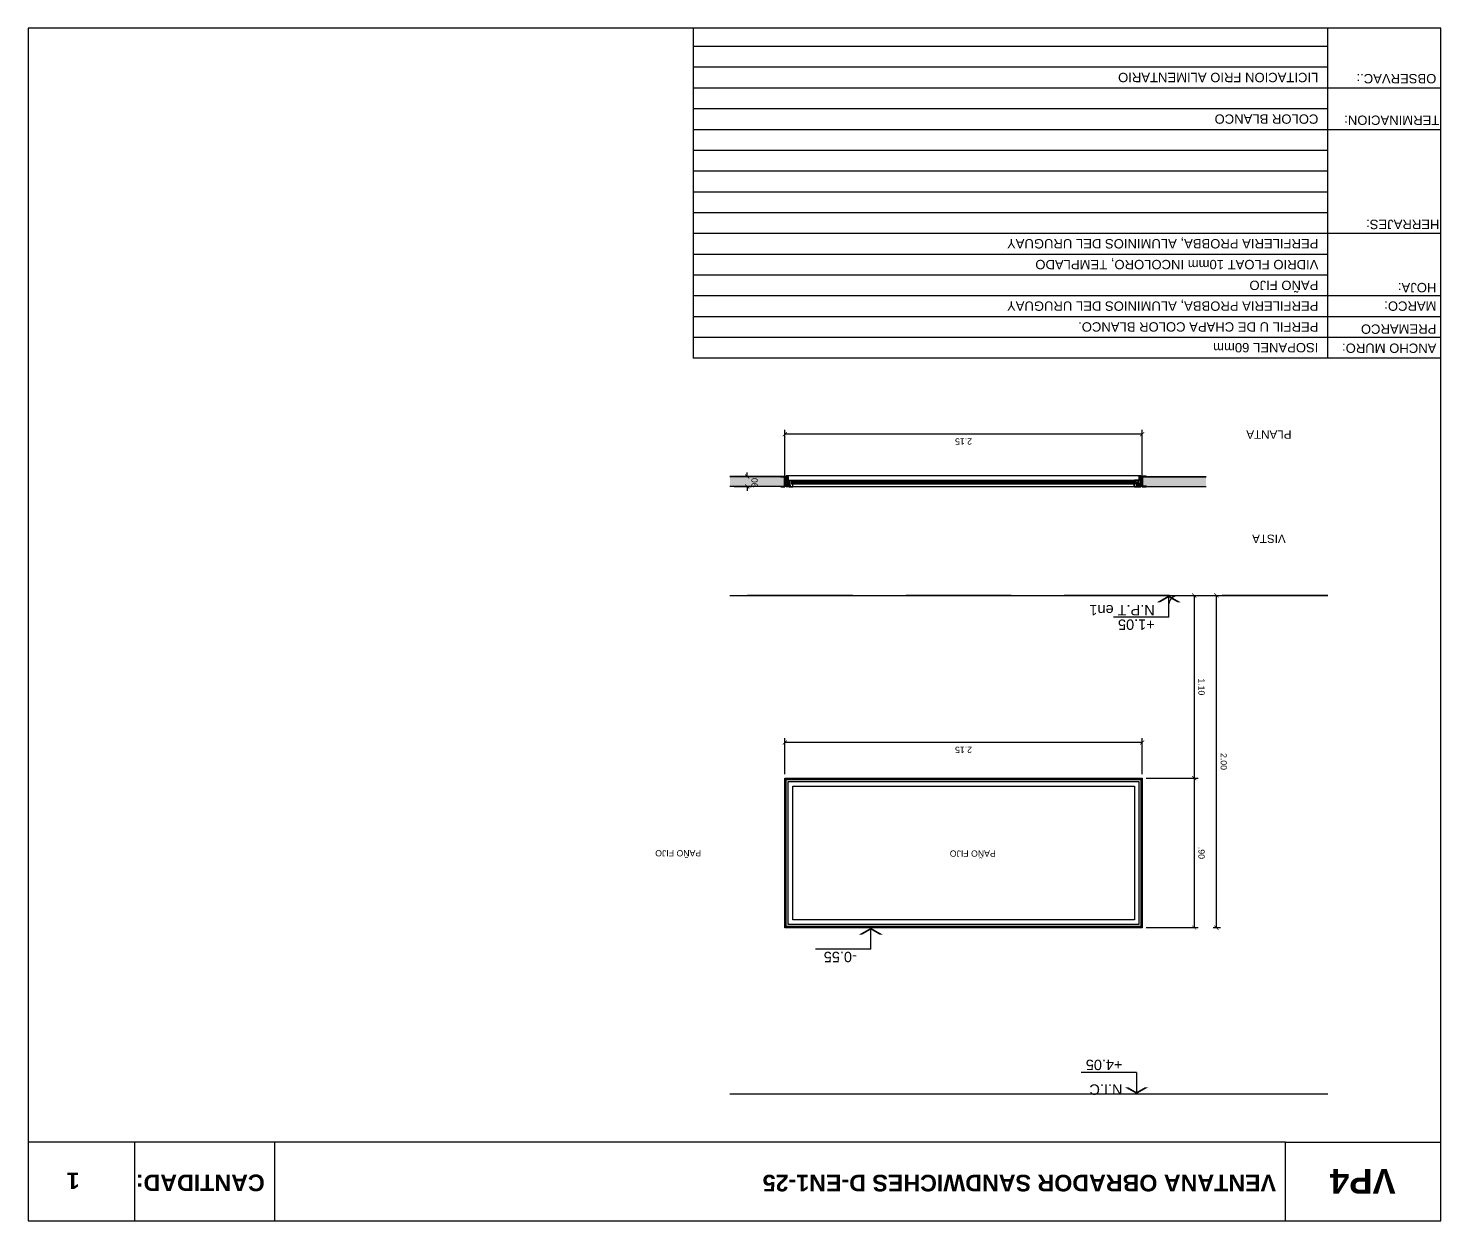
# Model space of a CAD drawing. Header units: millimetres. Extents: x -108.9 to -34.4, y 209.3 to 216.5.
# Drawn here: x -71.11 to -62.61, y 209.3 to 216.48 of the extents above; entities that cross this region are included whole.
import ezdxf
from ezdxf.enums import TextEntityAlignment as Align

# ---------------------------------------------------------------- set-up
doc = ezdxf.new("R2010")
doc.units = ezdxf.units.MM
doc.linetypes.add('HIDDEN', pattern=[9.525, 6.35, -3.175])
for name, color, linetype in [('25-cotas', 140, 'Continuous'), ('Carpinteria', 1, 'Continuous'), ('O.OO', 2, 'HIDDEN'), ('PERFILES', 2, 'Continuous'), ('PISO', 2, 'Continuous'), ('ROTULO', 7, 'Continuous'), ('TXT', 3, 'Continuous'), ('V-00', 8, 'Continuous'), ('V-01', 1, 'Continuous'), ('Vista 2', 2, 'Continuous')]:
    doc.layers.add(name, color=color, linetype=linetype)
doc.layers.add('LICITACION PANELES', color=7, linetype='Continuous', true_color=0xf00000)
doc.styles.add('arial', font='arial.ttf')
doc.styles.add('ARIALBOLD', font='')
doc.styles.add('DIM', font='arial.ttf')
doc.styles.get("Standard").update_dxf_attribs({"font": 'arial.ttf'})
doc.styles.get('ARIALBOLD').set_extended_font_data('Arial', bold=True)
doc.dimstyles.new('Cota-025', dxfattribs={"dimscale": 25, "dimtxt": 0.0015, "dimasz": 0.001, "dimexe": 0.001, "dimexo": 0.001, "dimgap": 0.001, "dimtad": 1, "dimzin": 4, "dimdsep": 46, "dimtxsty": 'DIM', "dimblk1": 'ARCHTICK', "dimblk2": 'ARCHTICK', "dimsah": 1, "dimcen": 0.0005, "dimclrd": 15, "dimclre": 9, "dimclrt": 140, "dimaunit": 1, "dimadec": 0, "dimazin": 0, "dimtfac": 1, "dimtix": 1, "dimtofl": 0, "dimtmove": 2, "dimatfit": 3, "dimldrblk": 'DOT', "dimfxl": 1, "dimtolj": 1, "dimtzin": 4, "dimarcsym": 0})
pattern_1 = [(270, (0, 0), (0.002749630645, -0.0047625), [0.003175, -0.00635]), (30, (0, 0), (0.002749630663, 0.00476249999), [0.003175, -0.00635]), (330, (0, 0), (0.005499261308, -1e-11), [-0.00635, 0.003175])]

# ---------------------------------------------------------------- blocks, each defined once
blk = doc.blocks.new('COD-CARP')
at = {"layer": 'ROTULO'}
for p, q in [((0.00146, -0.00119), (0.00146, -0.01064)), ((0.02016, -0.00119), (0.00146, -0.00119)), ((0.02016, -0.00119), (0.02016, -0.01064)), ((0.02016, -0.01064), (0.00146, -0.01064))]:
    blk.add_line(p, q, dxfattribs=at)
at = {"layer": 'TXT', "style": 'ARIALBOLD'}
blk.add_attdef('CODIGO', text='', height=0.003, dxfattribs=at).set_placement((0.01084, -0.00744), align=Align.CENTER)
blk = doc.blocks.new('_ArchTick')
at = {"color": 0, "linetype": 'ByBlock', "const_width": 0.15}
blk.add_lwpolyline([(-0.5, -0.5), (0.5, 0.5)], dxfattribs=at)
blk = doc.blocks.new('*D21')
at = {"layer": '25-cotas', "color": 9, "lineweight": -2, "transparency": 16777216}
for p, q in [((-64.1744, 213.0644), (-64.0715, 213.0644)), ((-64.3844, 211.9644), (-64.0715, 211.9644))]:
    blk.add_line(p, q, dxfattribs=at)
at = {"layer": '25-cotas', "color": 15, "lineweight": -2, "transparency": 16777216}
blk.add_line((-64.0965, 213.0644), (-64.0965, 211.9644), dxfattribs=at)
at = {"layer": 'DEFPOINTS', "color": 0, "transparency": 16777216}
for p in [(-64.1994, 213.0644), (-64.4094, 211.9644), (-64.0965, 211.9644)]:
    blk.add_point(p, dxfattribs=at)
at = {"layer": '25-cotas', "color": 15, "lineweight": -2, "transparency": 16777216, "xscale": 0.025, "yscale": 0.025, "zscale": 0.025}
for p, rotation in [((-64.0965, 213.0644), 90), ((-64.0965, 211.9644), 270)]:
    blk.add_blockref('_ArchTick', p, dxfattribs=dict(at, rotation=rotation))
at = {"layer": '25-cotas', "color": 140, "transparency": 16777216, "insert": (-64.0524, 212.5144), "char_height": 0.0375, "attachment_point": 5, "rotation": 270, "style": 'DIM'}
blk.add_mtext('\\A1;1.10', dxfattribs=at)
blk = doc.blocks.new('_Dot')
at = {"color": 0, "linetype": 'ByBlock', "lineweight": -2}
blk.add_line((-0.5, 0), (-1, 0), dxfattribs=at)
at = {"color": 0, "linetype": 'ByBlock', "const_width": 0.5}
blk.add_lwpolyline([(-0.25, 0, 1), (0.25, 0, 1)], format="xyb", close=True, dxfattribs=at)
blk = doc.blocks.new('*D22')
at = {"layer": '25-cotas', "color": 9, "lineweight": -2, "transparency": 16777216}
for p, q in [((-64.1673, 211.9644), (-64.0715, 211.9644)), ((-64.3855, 211.0655), (-64.0715, 211.0655))]:
    blk.add_line(p, q, dxfattribs=at)
at = {"layer": '25-cotas', "color": 15, "lineweight": -2, "transparency": 16777216}
blk.add_line((-64.0965, 211.9644), (-64.0965, 211.0655), dxfattribs=at)
at = {"layer": 'DEFPOINTS', "color": 0, "transparency": 16777216}
for p in [(-64.1923, 211.9644), (-64.4105, 211.0655), (-64.0965, 211.0655)]:
    blk.add_point(p, dxfattribs=at)
at = {"layer": '25-cotas', "color": 15, "lineweight": -2, "transparency": 16777216, "xscale": 0.025, "yscale": 0.025, "zscale": 0.025}
for p, rotation in [((-64.0965, 211.9644), 90), ((-64.0965, 211.0655), 270)]:
    blk.add_blockref('_ArchTick', p, dxfattribs=dict(at, rotation=rotation))
at = {"layer": '25-cotas', "color": 140, "transparency": 16777216, "insert": (-64.0524, 211.5149), "char_height": 0.0375, "attachment_point": 5, "rotation": 270, "style": 'DIM'}
blk.add_mtext('\\A1;.90', dxfattribs=at)
blk = doc.blocks.new('Simb-Nivel-C')
blk.add_line((0, 0.52), (1.331, 0.52))
at = {"linetype": 'ByBlock'}
for p in [(0, 0.52), (0, 0.32)]:
    blk.add_line(p, (0, 0), dxfattribs=at)
for points in [[(-0.285, 0.164), (-0.203, 0.164), (0, 0), (0, 0.047)], [(0.285, 0.164), (0.203, 0.164), (0, 0), (0, 0.047)]]:
    blk.add_solid(points)
for tag, p in [('COTA', (0.338, 0.579)), ('TIPO', (0.338, 0.231))]:
    blk.add_attdef(tag, p, '', height=0.25)
blk = doc.blocks.new('*D23')
at = {"layer": '25-cotas', "color": 9, "lineweight": -2, "transparency": 16777216}
for p, q in [((-64.2244, 213.0644), (-63.938, 213.0644)), ((-63.9815, 211.0655), (-63.938, 211.0655))]:
    blk.add_line(p, q, dxfattribs=at)
at = {"layer": '25-cotas', "color": 15, "lineweight": -2, "transparency": 16777216}
blk.add_line((-63.963, 211.0655), (-63.963, 213.0644), dxfattribs=at)
at = {"layer": 'DEFPOINTS', "color": 0, "transparency": 16777216}
for p in [(-64.2494, 213.0644), (-63.963, 213.0644), (-64.0065, 211.0655)]:
    blk.add_point(p, dxfattribs=at)
at = {"layer": '25-cotas', "color": 15, "lineweight": -2, "transparency": 16777216, "xscale": 0.025, "yscale": 0.025, "zscale": 0.025}
for p, rotation in [((-63.963, 213.0644), 90), ((-63.963, 211.0655), 270)]:
    blk.add_blockref('_ArchTick', p, dxfattribs=dict(at, rotation=rotation))
at = {"layer": '25-cotas', "color": 140, "transparency": 16777216, "insert": (-63.9189, 212.0649), "char_height": 0.0375, "attachment_point": 5, "rotation": 270, "style": 'DIM'}
blk.add_mtext('\\A1;2.00', dxfattribs=at)
blk = doc.blocks.new('*D24')
at = {"layer": '25-cotas', "color": 9, "lineweight": -2, "transparency": 16777216}
for p, q in [((-66.5594, 211.9894), (-66.5594, 212.2048)), ((-64.4094, 211.9894), (-64.4094, 212.2048))]:
    blk.add_line(p, q, dxfattribs=at)
at = {"layer": '25-cotas', "color": 15, "lineweight": -2, "transparency": 16777216}
blk.add_line((-64.4094, 212.1798), (-66.5594, 212.1798), dxfattribs=at)
at = {"layer": 'DEFPOINTS', "color": 0, "transparency": 16777216}
for p in [(-66.5594, 212.1798), (-66.5594, 211.9644), (-64.4094, 211.9644)]:
    blk.add_point(p, dxfattribs=at)
at = {"layer": '25-cotas', "color": 15, "lineweight": -2, "transparency": 16777216, "xscale": 0.025, "yscale": 0.025, "zscale": 0.025, "rotation": 180}
blk.add_blockref('_ArchTick', (-66.5594, 212.1798), dxfattribs=at)
at = {"layer": '25-cotas', "color": 15, "lineweight": -2, "transparency": 16777216, "xscale": 0.025, "yscale": 0.025, "zscale": 0.025}
blk.add_blockref('_ArchTick', (-64.4094, 212.1798), dxfattribs=at)
at = {"layer": '25-cotas', "color": 140, "transparency": 16777216, "insert": (-65.4844, 212.1357), "char_height": 0.0375, "attachment_point": 5, "rotation": 180, "style": 'DIM'}
blk.add_mtext('\\A1;2.15', dxfattribs=at)
blk = doc.blocks.new('11362366')
at = {"layer": 'PERFILES'}
for points in [[(375.2, 97.6, 0.017126), (374.9, 100.5, 0.051213), (373.6, 105.3, 0.067048), (372.1, 108.1, 0.236888), (368.5, 110), (350.2, 110, -0.414214), (349.2, 111), (349.2, 136.9, 0.310312), (348.9, 137.2), (345.5, 137.2, 0.414214), (345.2, 136.9), (345.2, 135.9, 0.414214), (346.1, 135), (346.1, 135.7, -0.414214), (346.4, 136), (347.9, 136, -0.414214), (348.2, 135.7), (348.2, 130.8, -0.414214), (347.9, 130.5), (346.4, 130.5, -0.414214), (346.1, 130.8), (346.1, 131.5, 0.414214), (345.2, 130.6), (345.2, 129.5, 0.414214), (345.5, 129.2), (347.8, 129.2, -0.414214), (348.1, 128.9), (348.1, 115.2), (334.8, 115.2), (334.5, 115.5), (334.2, 115.2), (333.2, 115.2), (332.9, 115.5), (332.6, 115.2), (330.5, 115.2, -0.414214), (330.2, 115.5), (330.2, 119.9, 0.414214), (329.9, 120.2), (327.9, 120.2, 0.198912), (327.6, 120.1), (326.9, 119.4, 0.188115), (326.7, 118.9, 0.376845), (327.4, 118.2), (328.6, 118.2, -0.414214), (328.9, 117.9), (328.9, 115.5, -0.414214), (328.6, 115.2), (310.8, 115.2, -0.414214), (310.5, 115.5), (310.5, 117.9, -0.414214), (310.8, 118.2), (312, 118.2, 0.380473), (312.7, 118.9), (312.7, 118.9, 0.188115), (312.5, 119.4), (311.8, 120.1, 0.198912), (311.6, 120.2), (309.5, 120.2, 0.414214), (309.2, 119.9), (309.2, 97.3), (316.1, 97.3), (316.1, 91.3), (311.2, 91.3), (311.2, 90.2), (317.2, 90.2), (317.2, 90.7), (319.2, 90.7), (319.2, 91.8), (317.2, 91.8), (317.2, 97.3), (324.4, 97.3), (324.7, 97), (325, 97.3), (325.5, 97.3), (325.8, 97), (326.1, 97.3), (357.2, 97.3), (358.4, 97.3), (358.7, 97), (359, 97.3), (359.5, 97.3), (359.8, 97), (360.1, 97.3), (367.2, 97.3), (367.2, 91.8), (365.2, 91.8), (365.2, 90.7), (367.2, 90.7), (367.2, 90.2), (373.2, 90.2), (373.2, 91.3), (368.3, 91.3), (368.3, 97.3), (374.9, 97.3, 0.439514)], [(311.3, 114.1), (310.3, 113.1), (310.3, 110), (312.5, 110), (312.5, 108.9), (310.3, 108.9), (310.3, 98.4), (357.2, 98.4), (374.1, 98.4, 0.011867), (373.8, 100.3, 0.051213), (372.6, 104.9, 0.067), (371.2, 107.4, 0.236741), (368.5, 108.9), (368.2, 108.9), (368.2, 107.5), (367.1, 107.5), (367.1, 108.9), (348.1, 108.9), (348.1, 113.1), (347.1, 114.1)]]:
    blk.add_lwpolyline(points, format="xyb", close=True, dxfattribs=at)
blk = doc.blocks.new('*D25')
at = {"layer": '25-cotas', "color": 9, "lineweight": -2, "transparency": 16777216}
for p, q in [((-66.5594, 213.7422), (-66.5594, 214.06)), ((-64.4094, 213.7422), (-64.4094, 214.06))]:
    blk.add_line(p, q, dxfattribs=at)
at = {"layer": '25-cotas', "color": 15, "lineweight": -2, "transparency": 16777216}
blk.add_line((-64.4094, 214.035), (-66.5594, 214.035), dxfattribs=at)
at = {"layer": 'DEFPOINTS', "color": 0, "transparency": 16777216}
for p in [(-66.5594, 214.035), (-66.5594, 213.7172), (-64.4094, 213.7172)]:
    blk.add_point(p, dxfattribs=at)
at = {"layer": '25-cotas', "color": 15, "lineweight": -2, "transparency": 16777216, "xscale": 0.025, "yscale": 0.025, "zscale": 0.025, "rotation": 180}
blk.add_blockref('_ArchTick', (-66.5594, 214.035), dxfattribs=at)
at = {"layer": '25-cotas', "color": 15, "lineweight": -2, "transparency": 16777216, "xscale": 0.025, "yscale": 0.025, "zscale": 0.025}
blk.add_blockref('_ArchTick', (-64.4094, 214.035), dxfattribs=at)
at = {"layer": '25-cotas', "color": 140, "transparency": 16777216, "insert": (-65.4844, 213.9909), "char_height": 0.0375, "attachment_point": 5, "rotation": 180, "style": 'DIM'}
blk.add_mtext('\\A1;2.15', dxfattribs=at)
blk = doc.blocks.new('*D26')
at = {"layer": 'DEFPOINTS', "color": 0, "transparency": 16777216}
for p in [(-66.8902, 213.7792), (-66.8902, 213.7192), (-66.7862, 213.7192)]:
    blk.add_point(p, dxfattribs=at)
at = {"layer": 'LICITACION PANELES', "color": 9, "lineweight": -2, "transparency": 16777216}
for p, q in [((-66.8652, 213.7792), (-66.7612, 213.7792)), ((-66.8652, 213.7192), (-66.7612, 213.7192))]:
    blk.add_line(p, q, dxfattribs=at)
at = {"layer": 'LICITACION PANELES', "color": 15, "lineweight": -2, "transparency": 16777216}
for p, q in [((-66.7862, 213.7792), (-66.7862, 213.8042)), ((-66.7862, 213.7192), (-66.7862, 213.6942))]:
    blk.add_line(p, q, dxfattribs=at)
at = {"layer": 'LICITACION PANELES', "color": 15, "lineweight": -2, "transparency": 16777216, "xscale": 0.025, "yscale": 0.025, "zscale": 0.025}
for p, rotation in [((-66.7862, 213.7792), 270), ((-66.7862, 213.7192), 90)]:
    blk.add_blockref('_ArchTick', p, dxfattribs=dict(at, rotation=rotation))
at = {"layer": 'LICITACION PANELES', "color": 140, "transparency": 16777216, "insert": (-66.7421, 213.7492), "char_height": 0.0375, "attachment_point": 5, "rotation": 270, "style": 'DIM'}
blk.add_mtext('\\A1;.06', dxfattribs=at)

msp = doc.modelspace()

# ---------------------------------------------------------------- hatches: boundary and pattern name
at = {"layer": 'Carpinteria'}
h = msp.add_hatch(dxfattribs=at)
h.set_pattern_fill('DOTS', color=256, scale=0.007, angle=180, style=0)
h.set_pattern_definition([(7e-15, (-66.6836376, 213.4154743), (0.00021875, -0.0004375), [0, -0.0004375])])
h.paths.add_polyline_path([(-66.5114, 213.7521, 0.056079), (-66.5103, 213.7511), (-66.5141, 213.7511), (-66.5141, 213.7514, 0.218221), (-66.5138, 213.7521)])
h.paths.add_polyline_path([(-66.5122, 213.7532, 0.053621), (-66.5114, 213.7521), (-66.5138, 213.7521, 0.176262), (-66.514, 213.7527), (-66.514, 213.7529), (-66.5143, 213.7529, 0.074558), (-66.5145, 213.753), (-66.5143, 213.7535, 0.198912), (-66.5137, 213.7532), (-66.5127, 213.7532)])
h.paths.add_polyline_path([(-66.5124, 213.7535, 0.013126), (-66.5122, 213.7532), (-66.5127, 213.7532, 0.414214)])
h = msp.add_hatch(dxfattribs=at)
h.set_pattern_fill('DOTS', color=256, scale=0.007, angle=180, style=0)
h.set_pattern_definition([(180, (-64.2850925, 213.4154743), (-0.00021875, -0.0004375), [0, -0.0004375])])
h.paths.add_polyline_path([(-64.4573, 213.7521, -0.056079), (-64.4584, 213.7511), (-64.4546, 213.7511), (-64.4547, 213.7514, -0.218221), (-64.455, 213.7521)])
h.paths.add_polyline_path([(-64.4565, 213.7532, -0.053621), (-64.4573, 213.7521), (-64.455, 213.7521, -0.176262), (-64.4548, 213.7527), (-64.4548, 213.7529), (-64.4545, 213.7529, -0.074558), (-64.4542, 213.753), (-64.4544, 213.7535, -0.198912), (-64.4551, 213.7532), (-64.4561, 213.7532)])
h.paths.add_polyline_path([(-64.4564, 213.7535, -0.013126), (-64.4565, 213.7532), (-64.4561, 213.7532, -0.414214)])
at = {"layer": 'V-00'}
h = msp.add_hatch(dxfattribs=at)
h.set_pattern_fill('HONEY', color=256, scale=0.001, angle=90, style=0)
h.set_pattern_definition(pattern_1)
h.paths.add_polyline_path([(-66.8902, 213.7202), (-66.5864, 213.7202), (-66.5864, 213.7212), (-66.5624, 213.7212), (-66.5624, 213.7772), (-66.5864, 213.7772), (-66.5864, 213.7782), (-66.8902, 213.7782)])
h = msp.add_hatch(dxfattribs=at)
h.set_pattern_fill('HONEY', color=256, scale=0.001, angle=90, style=0)
h.set_pattern_definition(pattern_1)
h.paths.add_polyline_path([(-64.0251, 213.7202), (-64.3824, 213.7202), (-64.3824, 213.7212), (-64.4064, 213.7212), (-64.4064, 213.7772), (-64.3824, 213.7772), (-64.3824, 213.7782), (-64.0251, 213.7782)])

# ---------------------------------------------------------------- linework, layer by layer
at = {"layer": 'Carpinteria'}
for p, q in [((-64.4168, 213.7832), (-66.552, 213.7832)), ((-66.5534, 213.7689), (-66.5534, 213.7655)), ((-66.5534, 213.7349), (-66.5534, 213.7315)), ((-66.5523, 213.7712), (-66.5523, 213.7632)), ((-66.5501, 213.7692), (-66.5523, 213.7692)), ((-66.5501, 213.7652), (-66.5523, 213.7652)), ((-66.5523, 213.7372), (-66.5523, 213.7292)), ((-66.5501, 213.7352), (-66.5523, 213.7352)), ((-66.5501, 213.7312), (-66.5523, 213.7312)), ((-66.5489, 213.7692), (-66.5509, 213.7692)), ((-66.5489, 213.7652), (-66.5509, 213.7652)), ((-66.5489, 213.7352), (-66.5509, 213.7352)), ((-66.5489, 213.7312), (-66.5509, 213.7312)), ((-66.5489, 213.7747), (-66.5489, 213.7187)), ((-66.5489, 213.7672), (-66.5489, 213.7692)), ((-66.5489, 213.7672), (-66.5489, 213.7652)), ((-66.5489, 213.7332), (-66.5489, 213.7352)), ((-66.5489, 213.7332), (-66.5489, 213.7312)), ((-66.5459, 213.7681), (-66.5465, 213.7686)), ((-66.5459, 213.7663), (-66.5465, 213.7657)), ((-66.5459, 213.7341), (-66.5465, 213.7346)), ((-66.5459, 213.7323), (-66.5465, 213.7317)), ((-66.5143, 213.7535), (-66.5145, 213.7529)), ((-66.5127, 213.7572), (-64.4561, 213.7572)), ((-64.4561, 213.7532), (-66.5127, 213.7532)), ((-64.4562, 213.7172), (-66.5125, 213.7172)), ((-66.5122, 213.7357), (-64.457, 213.7357)), ((-64.4544, 213.7535), (-64.4542, 213.7529)), ((-64.4228, 213.7681), (-64.4222, 213.7686)), ((-64.4228, 213.7663), (-64.4222, 213.7657)), ((-64.4228, 213.7341), (-64.4222, 213.7346)), ((-64.4228, 213.7323), (-64.4222, 213.7317)), ((-64.4199, 213.7747), (-64.4199, 213.7187)), ((-64.4199, 213.7747), (-64.4199, 213.7187)), ((-64.4199, 213.7672), (-64.4199, 213.7692)), ((-64.4199, 213.7692), (-64.4179, 213.7692)), ((-64.4199, 213.7672), (-64.4199, 213.7692)), ((-64.4199, 213.7692), (-64.4179, 213.7692)), ((-64.4199, 213.7672), (-64.4199, 213.7652)), ((-64.4199, 213.7672), (-64.4199, 213.7652)), ((-64.4199, 213.7652), (-64.4179, 213.7652)), ((-64.4199, 213.7652), (-64.4179, 213.7652)), ((-64.4199, 213.7332), (-64.4199, 213.7352)), ((-64.4199, 213.7352), (-64.4179, 213.7352)), ((-64.4199, 213.7332), (-64.4199, 213.7352)), ((-64.4199, 213.7352), (-64.4179, 213.7352)), ((-64.4199, 213.7332), (-64.4199, 213.7312)), ((-64.4199, 213.7332), (-64.4199, 213.7312)), ((-64.4199, 213.7312), (-64.4179, 213.7312)), ((-64.4199, 213.7312), (-64.4179, 213.7312)), ((-64.4187, 213.7692), (-64.4165, 213.7692)), ((-64.4187, 213.7692), (-64.4165, 213.7692)), ((-64.4187, 213.7652), (-64.4165, 213.7652)), ((-64.4187, 213.7652), (-64.4165, 213.7652)), ((-64.4187, 213.7352), (-64.4165, 213.7352)), ((-64.4187, 213.7352), (-64.4165, 213.7352)), ((-64.4187, 213.7312), (-64.4165, 213.7312)), ((-64.4187, 213.7312), (-64.4165, 213.7312)), ((-64.4165, 213.7712), (-64.4165, 213.7632)), ((-64.4165, 213.7712), (-64.4165, 213.7632)), ((-64.4165, 213.7372), (-64.4165, 213.7292)), ((-64.4165, 213.7372), (-64.4165, 213.7292)), ((-64.4154, 213.7689), (-64.4154, 213.7655)), ((-64.4154, 213.7689), (-64.4154, 213.7655)), ((-64.4154, 213.7349), (-64.4154, 213.7315)), ((-64.4154, 213.7349), (-64.4154, 213.7315))]:
    msp.add_line(p, q, dxfattribs=at)
at = {"layer": 'Carpinteria', "color": 9}
for p, q in [((-66.5224, 213.7411), (-66.5224, 213.7511)), ((-64.4464, 213.7511), (-66.5224, 213.7511)), ((-64.4464, 213.7501), (-66.5224, 213.7501)), ((-64.4464, 213.7491), (-66.5224, 213.7491)), ((-64.4464, 213.7481), (-66.5224, 213.7481)), ((-64.4464, 213.7481), (-66.5224, 213.7481)), ((-64.4464, 213.7471), (-66.5224, 213.7471)), ((-64.4464, 213.7461), (-66.5224, 213.7461)), ((-64.4464, 213.7451), (-66.5224, 213.7451)), ((-64.4464, 213.7441), (-66.5224, 213.7441)), ((-64.4464, 213.7431), (-66.5224, 213.7431)), ((-64.4464, 213.7421), (-66.5224, 213.7421)), ((-64.4464, 213.7411), (-66.5224, 213.7411)), ((-64.4464, 213.7411), (-64.4464, 213.7511))]:
    msp.add_line(p, q, dxfattribs=at)
at = {"layer": 'Carpinteria', "color": 2}
for points in [[(-66.5864, 213.7782), (-66.5614, 213.7782), (-66.5614, 213.7202), (-66.5864, 213.7202), (-66.5864, 213.7212), (-66.5624, 213.7212), (-66.5624, 213.7772), (-66.5864, 213.7772), (-66.5864, 213.7782)], [(-66.5844, 213.7812), (-66.5594, 213.7812), (-66.5594, 213.7172), (-66.5844, 213.7172), (-66.5844, 213.7182), (-66.5604, 213.7182), (-66.5604, 213.7802), (-66.5844, 213.7802), (-66.5844, 213.7812)], [(-64.3844, 213.7812), (-64.4094, 213.7812), (-64.4094, 213.7172), (-64.3844, 213.7172), (-64.3844, 213.7182), (-64.4084, 213.7182), (-64.4084, 213.7802), (-64.3844, 213.7802), (-64.3844, 213.7812)], [(-64.3824, 213.7782), (-64.4074, 213.7782), (-64.4074, 213.7202), (-64.3824, 213.7202), (-64.3824, 213.7212), (-64.4064, 213.7212), (-64.4064, 213.7772), (-64.3824, 213.7772), (-64.3824, 213.7782)]]:
    msp.add_lwpolyline(points, dxfattribs=at)
at = {"layer": 'Carpinteria'}
for points in [[(-66.5509, 213.7187), (-66.541, 213.7187), (-66.541, 213.7747), (-66.5509, 213.7747)], [(-64.4179, 213.7187), (-64.4278, 213.7187), (-64.4278, 213.7747), (-64.4179, 213.7747)]]:
    msp.add_lwpolyline(points, close=True, dxfattribs=at)
at = {"layer": 'Carpinteria', "color": 2}
for points in [[(-66.514, 213.737, -0.668179), (-66.5142, 213.7365), (-66.5199, 213.7365, 0.414214), (-66.5202, 213.7362), (-66.5202, 213.7356, 0.414214), (-66.5199, 213.7353), (-66.5136, 213.7353, -0.414214), (-66.5133, 213.735), (-66.5133, 213.7188, -0.414214), (-66.5138, 213.7183), (-66.5266, 213.7183, -0.414214), (-66.5271, 213.7188), (-66.5271, 213.7312), (-66.5311, 213.7312, -0.217121), (-66.5318, 213.7315), (-66.5328, 213.7326, -0.320103), (-66.5328, 213.7332), (-66.5316, 213.7353, 1), (-66.5325, 213.7358), (-66.5342, 213.733, 0.320103), (-66.5341, 213.7325), (-66.5326, 213.7308, 0.217121), (-66.5311, 213.7301), (-66.5282, 213.7301), (-66.5282, 213.7217), (-66.5332, 213.7217, 0.767327), (-66.5334, 213.7207), (-66.532, 213.7198, 0.414214), (-66.5317, 213.7199), (-66.5313, 213.7206), (-66.5282, 213.7206), (-66.5282, 213.7191), (-66.5289, 213.7191, 0.414214), (-66.5291, 213.7189), (-66.5291, 213.7183, 0.414214), (-66.5289, 213.7181), (-66.5282, 213.7181), (-66.5282, 213.7175, 0.414214), (-66.5279, 213.7172), (-66.5125, 213.7172, 0.414214), (-66.5122, 213.7175), (-66.5122, 213.7374, 0.414214), (-66.5125, 213.7377), (-66.5139, 213.7377, 0.668179), (-66.5141, 213.7372), (-66.514, 213.737), (-66.5141, 213.7372)], [(-64.4547, 213.737, 0.668179), (-64.4545, 213.7365), (-64.4488, 213.7365, -0.414214), (-64.4485, 213.7362), (-64.4485, 213.7356, -0.414214), (-64.4488, 213.7353), (-64.4551, 213.7353, 0.414214), (-64.4554, 213.735), (-64.4554, 213.7188, 0.414214), (-64.4549, 213.7183), (-64.4421, 213.7183, 0.414214), (-64.4416, 213.7188), (-64.4416, 213.7432), (-64.4376, 213.7432, 0.217121), (-64.4369, 213.7435), (-64.436, 213.7446, 0.320103), (-64.4359, 213.7452), (-64.4371, 213.7473, -1), (-64.4362, 213.7478), (-64.4346, 213.745, -0.320103), (-64.4346, 213.7445), (-64.4361, 213.7428, -0.217121), (-64.4376, 213.7421), (-64.4405, 213.7421), (-64.4405, 213.7217), (-64.4356, 213.7217, -0.767327), (-64.4353, 213.7207), (-64.4367, 213.7198, -0.414214), (-64.437, 213.7199), (-64.4374, 213.7206), (-64.4405, 213.7206), (-64.4405, 213.7191), (-64.4398, 213.7191, -0.414214), (-64.4396, 213.7189), (-64.4396, 213.7183, -0.414214), (-64.4398, 213.7181), (-64.4405, 213.7181), (-64.4405, 213.7175, -0.414214), (-64.4408, 213.7172), (-64.4562, 213.7172, -0.414214), (-64.4565, 213.7175), (-64.4565, 213.7374, -0.414214), (-64.4562, 213.7377), (-64.4548, 213.7377, -0.668179), (-64.4546, 213.7372), (-64.4547, 213.737), (-64.4546, 213.7372)]]:
    msp.add_lwpolyline(points, format="xyb", dxfattribs=at)
at = {"layer": 'Carpinteria'}
for points in [[(-66.5169, 213.7412, 0.911943), (-66.5177, 213.7415), (-66.5189, 213.7391, -0.275929), (-66.519, 213.7391), (-66.5211, 213.7391, 0.916571), (-66.5213, 213.7374), (-66.5157, 213.7366, 0.527157), (-66.5156, 213.7368), (-66.5158, 213.7376, -0.485366), (-66.5157, 213.7377), (-66.5119, 213.7377, -0.507097), (-66.5118, 213.7376), (-66.5122, 213.7363, 1.032778), (-66.5112, 213.736), (-66.5096, 213.742, 1), (-66.5103, 213.7422), (-66.5113, 213.7391, -0.327055), (-66.5114, 213.739), (-66.5137, 213.739, -0.507097), (-66.5138, 213.7392), (-66.5132, 213.7412, 0.911943), (-66.5139, 213.7415), (-66.5152, 213.7391, -0.275929), (-66.5153, 213.739), (-66.5175, 213.739, -0.507097), (-66.5176, 213.7392)], [(-66.5144, 213.7502), (-66.514, 213.7518), (-66.514, 213.7529), (-66.5154, 213.7529, -0.414214), (-66.5157, 213.7532), (-66.5157, 213.7544), (-66.5145, 213.7544, 0.878927), (-66.5143, 213.7554), (-66.5162, 213.7559, 0.129412), (-66.5165, 213.7559), (-66.5184, 213.7554, 0.878927), (-66.5183, 213.7544), (-66.5169, 213.7544), (-66.5169, 213.7532, -0.414214), (-66.5172, 213.7529), (-66.52, 213.7529, 0.414214), (-66.5203, 213.7526), (-66.5203, 213.7519), (-66.5206, 213.7505, 1), (-66.5198, 213.7502), (-66.5193, 213.7519), (-66.5185, 213.7519), (-66.5188, 213.7505, 1), (-66.518, 213.7502), (-66.5175, 213.7519), (-66.5167, 213.7519), (-66.517, 213.7505, 1), (-66.5162, 213.7502), (-66.5157, 213.7519), (-66.5149, 213.7519), (-66.5152, 213.7505, 1)], [(-64.4518, 213.7412, -0.911943), (-64.4511, 213.7415), (-64.4498, 213.7391, 0.275929), (-64.4497, 213.7391), (-64.4476, 213.7391, -0.916571), (-64.4474, 213.7374), (-64.453, 213.7366, -0.527157), (-64.4531, 213.7368), (-64.4529, 213.7376, 0.485366), (-64.453, 213.7377), (-64.4568, 213.7377, 0.507097), (-64.4569, 213.7376), (-64.4565, 213.7363, -1.032778), (-64.4575, 213.736), (-64.4592, 213.742, -1), (-64.4584, 213.7422), (-64.4574, 213.7391, 0.327055), (-64.4573, 213.739), (-64.455, 213.739, 0.507097), (-64.4549, 213.7392), (-64.4556, 213.7412, -0.911943), (-64.4548, 213.7415), (-64.4535, 213.7391, 0.275929), (-64.4535, 213.739), (-64.4512, 213.739, 0.507097), (-64.4512, 213.7392)], [(-64.4544, 213.7502), (-64.4548, 213.7518), (-64.4548, 213.7529), (-64.4533, 213.7529, 0.414214), (-64.453, 213.7532), (-64.453, 213.7544), (-64.4543, 213.7544, -0.878927), (-64.4544, 213.7554), (-64.4525, 213.7559, -0.129412), (-64.4522, 213.7559), (-64.4503, 213.7554, -0.878927), (-64.4505, 213.7544), (-64.4518, 213.7544), (-64.4518, 213.7532, 0.414214), (-64.4515, 213.7529), (-64.4488, 213.7529, -0.414214), (-64.4485, 213.7526), (-64.4485, 213.7519), (-64.4481, 213.7505, -1), (-64.449, 213.7502), (-64.4494, 213.7519), (-64.4503, 213.7519), (-64.4499, 213.7505, -1), (-64.4508, 213.7502), (-64.4512, 213.7519), (-64.4521, 213.7519), (-64.4517, 213.7505, -1), (-64.4526, 213.7502), (-64.453, 213.7519), (-64.4539, 213.7519), (-64.4535, 213.7505, -1)]]:
    msp.add_lwpolyline(points, format="xyb", close=True, dxfattribs=at)
for centre, radius, start, end in [((-66.5468, 213.7672), 0.00677, 143.7885, 165.58673), ((-66.5468, 213.7672), 0.00677, 194.41327, 216.2115), ((-66.5468, 213.7332), 0.00677, 143.7885, 165.58673), ((-66.5468, 213.7332), 0.00677, 194.41327, 216.2115), ((-66.5473, 213.7692), 0.00157, 48.73655, 180), ((-66.5473, 213.7652), 0.00157, 180, 311.26345), ((-66.5473, 213.7352), 0.00157, 48.73655, 180), ((-66.5473, 213.7312), 0.00157, 180, 311.26345), ((-66.546, 213.7673), 0.00147, 107.71858, 183.09576), ((-66.546, 213.7671), 0.00147, 176.90424, 252.28142), ((-66.546, 213.7333), 0.00147, 107.71858, 183.09576), ((-66.546, 213.7331), 0.00147, 176.90424, 252.28142), ((-66.5468, 213.7696), 0.000965, 287.28305, 57.18528), ((-66.5468, 213.7648), 0.000965, 302.81472, 72.71695), ((-66.5468, 213.7356), 0.000965, 287.28305, 57.18528), ((-66.5468, 213.7308), 0.000965, 302.81472, 72.71695), ((-66.5463, 213.7672), 0.00103, 1.12402, 66.9914), ((-66.5463, 213.7672), 0.00103, 293.0086, 358.87598), ((-66.5463, 213.7332), 0.00103, 1.12402, 66.9914), ((-66.5463, 213.7332), 0.00103, 293.0086, 358.87598), ((-66.5066, 213.7564), 0.00648, 206.57445, 234.69852), ((-64.4622, 213.7564), 0.00648, 305.30148, 333.42555), ((-64.4224, 213.7672), 0.00103, 113.0086, 178.87598), ((-64.4224, 213.7672), 0.00103, 181.12402, 246.9914), ((-64.4224, 213.7332), 0.00103, 113.0086, 178.87598), ((-64.4224, 213.7332), 0.00103, 181.12402, 246.9914), ((-64.4219, 213.7696), 0.000965, 122.81472, 252.71695), ((-64.4219, 213.7648), 0.000965, 107.28305, 237.18528), ((-64.4219, 213.7356), 0.000965, 122.81472, 252.71695), ((-64.4219, 213.7308), 0.000965, 107.28305, 237.18528), ((-64.4214, 213.7692), 0.00157, 0, 131.26345), ((-64.4214, 213.7692), 0.00157, 0, 131.26345), ((-64.4214, 213.7652), 0.00157, 228.73655, 0), ((-64.4214, 213.7652), 0.00157, 228.73655, 0), ((-64.4214, 213.7352), 0.00157, 0, 131.26345), ((-64.4214, 213.7352), 0.00157, 0, 131.26345), ((-64.4214, 213.7312), 0.00157, 228.73655, 0), ((-64.4214, 213.7312), 0.00157, 228.73655, 0), ((-64.4227, 213.7673), 0.00147, 356.90424, 72.28142), ((-64.4227, 213.7673), 0.00147, 356.90424, 72.28142), ((-64.4227, 213.7671), 0.00147, 287.71858, 3.09576), ((-64.4227, 213.7671), 0.00147, 287.71858, 3.09576), ((-64.4227, 213.7333), 0.00147, 356.90424, 72.28142), ((-64.4227, 213.7333), 0.00147, 356.90424, 72.28142), ((-64.4227, 213.7331), 0.00147, 287.71858, 3.09576), ((-64.4227, 213.7331), 0.00147, 287.71858, 3.09576), ((-64.4219, 213.7672), 0.00677, 14.41327, 36.2115), ((-64.4219, 213.7672), 0.00677, 14.41327, 36.2115), ((-64.4219, 213.7672), 0.00677, 323.7885, 345.58673), ((-64.4219, 213.7672), 0.00677, 323.7885, 345.58673), ((-64.4219, 213.7332), 0.00677, 14.41327, 36.2115), ((-64.4219, 213.7332), 0.00677, 14.41327, 36.2115), ((-64.4219, 213.7332), 0.00677, 323.7885, 345.58673), ((-64.4219, 213.7332), 0.00677, 323.7885, 345.58673)]:
    msp.add_arc(centre, radius, start, end, dxfattribs=at)
at = {"layer": 'DEFPOINTS'}
for points in [[(-71.1125, 216.4768), (-71.1125, 209.3018), (-62.6125, 209.3018), (-62.6125, 216.4768)], [(-62.6125, 216.4768), (-71.1125, 216.4768), (-71.1125, 209.3018), (-62.6125, 209.3018)]]:
    msp.add_lwpolyline(points, close=True, dxfattribs=at)
at = {"layer": 'O.OO', "ltscale": 0.1}
msp.add_line((-63.2921, 213.0644), (-66.8902, 213.0644), dxfattribs=at)
at = {"layer": 'PISO'}
msp.add_line((-63.2921, 210.0644), (-66.8902, 210.0644), dxfattribs=at)
msp.add_lwpolyline([(-66.8902, 213.0644), (-63.2921, 213.0644)], dxfattribs=at)
at = {"layer": 'ROTULO'}
for p, q in [((-70.4709, 209.3018), (-70.4709, 209.7741)), ((-69.6293, 209.3018), (-69.6293, 209.7741))]:
    msp.add_line(p, q, dxfattribs=at)
at = {"layer": 'TXT'}
for p, q in [((-67.1112, 216.4768), (-67.1112, 214.4911)), ((-67.1112, 216.4768), (-67.1112, 214.4911)), ((-63.2929, 214.4911), (-63.2929, 216.4768)), ((-63.2929, 214.4911), (-63.2929, 216.4768)), ((-63.2929, 214.4911), (-63.2929, 216.4768)), ((-63.2929, 216.3668), (-67.1112, 216.3668)), ((-63.2929, 216.2417), (-67.1112, 216.2417)), ((-62.6125, 216.1167), (-67.1112, 216.1167)), ((-63.2929, 215.9916), (-67.1112, 215.9916)), ((-62.6125, 215.8666), (-67.1112, 215.8666)), ((-63.2929, 215.7415), (-67.1112, 215.7415)), ((-63.2929, 215.6165), (-67.1112, 215.6165)), ((-63.2929, 215.4915), (-67.1112, 215.4915)), ((-63.2929, 215.3664), (-67.1112, 215.3664)), ((-62.6125, 215.2414), (-67.1112, 215.2414)), ((-63.2929, 215.1163), (-67.1112, 215.1163)), ((-63.2929, 214.9913), (-67.1112, 214.9913)), ((-63.2929, 214.8662), (-67.1112, 214.8662)), ((-62.6125, 214.8662), (-67.1112, 214.8662)), ((-62.6125, 214.7412), (-67.1112, 214.7412)), ((-62.6125, 214.6162), (-67.1112, 214.6162)), ((-62.6125, 214.4911), (-67.1112, 214.4911)), ((-63.5473, 209.7741), (-71.1125, 209.7741))]:
    msp.add_line(p, q, dxfattribs=at)
at = {"layer": 'V-00'}
for points in [[(-64.4105, 211.9633), (-64.4105, 211.0655), (-66.5583, 211.0655), (-66.5583, 211.9633)], [(-64.4165, 211.9573), (-64.4165, 211.0715), (-66.5523, 211.0715), (-66.5523, 211.9573)], [(-64.4292, 211.9446), (-64.4292, 211.0842), (-66.5396, 211.0842), (-66.5396, 211.9446)], [(-64.4564, 211.9174), (-64.4564, 211.1114), (-66.5124, 211.1114), (-66.5124, 211.9174)]]:
    msp.add_lwpolyline(points, close=True, dxfattribs=at)
at = {"layer": 'V-01'}
for p, q in [((-66.5614, 213.7792), (-66.8902, 213.7792)), ((-66.5614, 213.7782), (-66.8902, 213.7782)), ((-66.5614, 213.7792), (-66.5614, 213.7782)), ((-64.4074, 213.7792), (-64.4074, 213.7782)), ((-64.4074, 213.7792), (-64.0251, 213.7792)), ((-64.4074, 213.7782), (-64.0251, 213.7782)), ((-66.5614, 213.7202), (-66.8902, 213.7202)), ((-66.5614, 213.7192), (-66.8902, 213.7192)), ((-66.5614, 213.7192), (-66.5614, 213.7202)), ((-64.4074, 213.7192), (-64.4074, 213.7202)), ((-64.4074, 213.7202), (-64.0251, 213.7202)), ((-64.4074, 213.7192), (-64.0251, 213.7192))]:
    msp.add_line(p, q, dxfattribs=at)
at = {"layer": 'Vista 2'}
msp.add_lwpolyline([(-64.4094, 211.0644), (-66.5594, 211.0644), (-66.5594, 211.9644), (-64.4094, 211.9644)], close=True, dxfattribs=at)
msp.add_arc((-64.1901, 213.0051), 0.06, 98.8803, 171.1197, dxfattribs=at)

# ---------------------------------------------------------------- block references
at = {"layer": '25-cotas', "xscale": 0.25, "yscale": 0.25, "zscale": 0.25, "rotation": 179.999999995727}
msp.add_blockref('Simb-Nivel-C', (-64.2494, 213.0644), dxfattribs=at).add_auto_attribs({'COTA': '+1.05', 'TIPO': 'N.P.T en1'})
at = {"layer": '25-cotas'}
ref = msp.add_blockref('Simb-Nivel-C', (-66.0419, 211.0649), dxfattribs=dict(at, xscale=0.25, yscale=0.25, zscale=0.25, rotation=179.999999995727))
ref.add_attrib('COTA', '-0.55', (-66.1265, 210.9201), dxfattribs={"layer": '0', "height": 0.0625, "rotation": 180})
ref = msp.add_blockref('Simb-Nivel-C', (-64.4432, 210.0644), dxfattribs=dict(at, xscale=-0.25, yscale=0.25, zscale=0.25))
ref.add_attrib('COTA', '+4.05', (-64.5277, 210.2709), dxfattribs={"layer": '0', "height": 0.0625, "rotation": 180})
ref.add_attrib('TIPO', 'N.I.C', (-64.5277, 210.1221), dxfattribs={"layer": '0', "height": 0.0625, "rotation": 180})
at = {"layer": 'Carpinteria', "yscale": 0.001000000000004775}
for p, xscale, zscale, rotation in [((-66.6495, 213.408), -0.001000000000004775, 0.000999999999990564, 270), ((-64.3192, 213.408), 0.001000000000004775, 0.001000000000004775, 90)]:
    msp.add_blockref('11362366', p, dxfattribs=dict(at, xscale=xscale, zscale=zscale, rotation=rotation))
at = {"layer": 'TXT', "xscale": 50, "yscale": 50, "zscale": 50, "rotation": 180}
msp.add_blockref('COD-CARP', (-62.5395, 209.2421), dxfattribs=at).add_auto_attribs({'CODIGO': 'VP4'})

# ---------------------------------------------------------------- texts
at = {"layer": '25-cotas', "char_height": 0.05, "width": 1.558581, "attachment_point": 5, "rotation": 180}
for s, insert in [('PLANTA', (-63.6467, 214.0318)), ('VISTA', (-63.6467, 213.4055))]:
    msp.add_mtext(s, dxfattribs=dict(at, insert=insert))
at = {"layer": '25-cotas', "color": 140, "char_height": 0.0375, "attachment_point": 5, "rotation": 180, "style": 'DIM'}
for insert in [(-67.2014, 211.5131), (-65.4288, 211.5113)]:
    msp.add_mtext('\\A1;PAÑO FIJO', dxfattribs=dict(at, insert=insert))
at = {"layer": 'TXT', "style": 'arial'}
for s, height, p in [('LICITACION FRIO ALIMENTARIO', 0.056269, (-63.349, 216.2086)), ('OBSERVAC.:', 0.05627, (-62.639, 216.2017)), ('COLOR BLANCO', 0.056269, (-63.349, 215.9585)), ('TERMINACION:', 0.056269, (-62.6214, 215.9516)), ('HERRAJES:', 0.05627, (-62.6205, 215.3244)), ('PERFILERIA PROBBA, ALUMINIOS DEL URUGUAY', 0.056269, (-63.349, 215.2082)), ('VIDRIO FLOAT 10mm INCOLORO, TEMPLADO', 0.056269, (-63.349, 215.0832)), ('PAÑO FIJO', 0.05627, (-63.349, 214.9581)), ('HOJA:', 0.05627, (-62.6389, 214.9447)), ('PERFILERIA PROBBA, ALUMINIOS DEL URUGUAY', 0.056269, (-63.349, 214.8331)), ('MARCO:', 0.05627, (-62.638, 214.8331)), ('PERFIL U DE CHAPA COLOR BLANCO.', 0.056269, (-63.349, 214.708)), ('PREMARCO', 0.05627, (-62.6389, 214.6946)), ('ISOPANEL 60mm', 0.056269, (-63.349, 214.583)), ('ANCHO MURO:', 0.056269, (-62.6389, 214.5799))]:
    msp.add_text(s, height=height, rotation=180, dxfattribs=at).set_placement(p)
at = {"layer": 'TXT', "char_height": 0.15, "width": 4.172499, "attachment_point": 1, "rotation": 180, "style": 'ARIALBOLD'}
for s, insert in [('{\\H0.6667x;1}', (-70.8034, 209.492)), ('{\\H0.6667x;CANTIDAD:}', (-69.6896, 209.48)), ('{\\H0.6667x;VENTANA OBRADOR SANDWICHES D-EN1-25}', (-63.6037, 209.4785))]:
    msp.add_mtext(s, dxfattribs=dict(at, insert=insert))

# ---------------------------------------------------------------- dimensions: what is measured, and where the dimension line sits
at = {"layer": '25-cotas'}
for base, p1, p2, angle, picture, middle in [((-66.5594, 214.035), (-64.4094, 213.7172), (-66.5594, 213.7172), 180, '*D25', (-65.4844, 213.9909)), ((-64.0965, 211.9644), (-64.1994, 213.0644), (-64.4094, 211.9644), 270, '*D21', (-64.0524, 212.5144)), ((-63.963, 213.0644), (-64.0065, 211.0655), (-64.2494, 213.0644), 270, '*D23', (-63.9189, 212.0649)), ((-66.5594, 212.1798), (-64.4094, 211.9644), (-66.5594, 211.9644), 180, '*D24', (-65.4844, 212.1357)), ((-64.0965, 211.0655), (-64.1923, 211.9644), (-64.4105, 211.0655), 270, '*D22', (-64.0524, 211.5149))]:
    dim = msp.add_linear_dim(base=base, p1=p1, p2=p2, angle=angle, dimstyle='Cota-025', dxfattribs=at)
    dim.commit()
    dim.dimension.update_dxf_attribs({"geometry": picture, "text_midpoint": middle})
at = {"layer": 'LICITACION PANELES'}
dim = msp.add_linear_dim(base=(-66.7862, 213.7192), p1=(-66.8902, 213.7792), p2=(-66.8902, 213.7192), angle=270, dimstyle='Cota-025', dxfattribs=at)
dim.commit()
dim.dimension.update_dxf_attribs({"geometry": '*D26', "text_midpoint": (-66.7421, 213.7492)})

doc.saveas('drawing.dxf')
